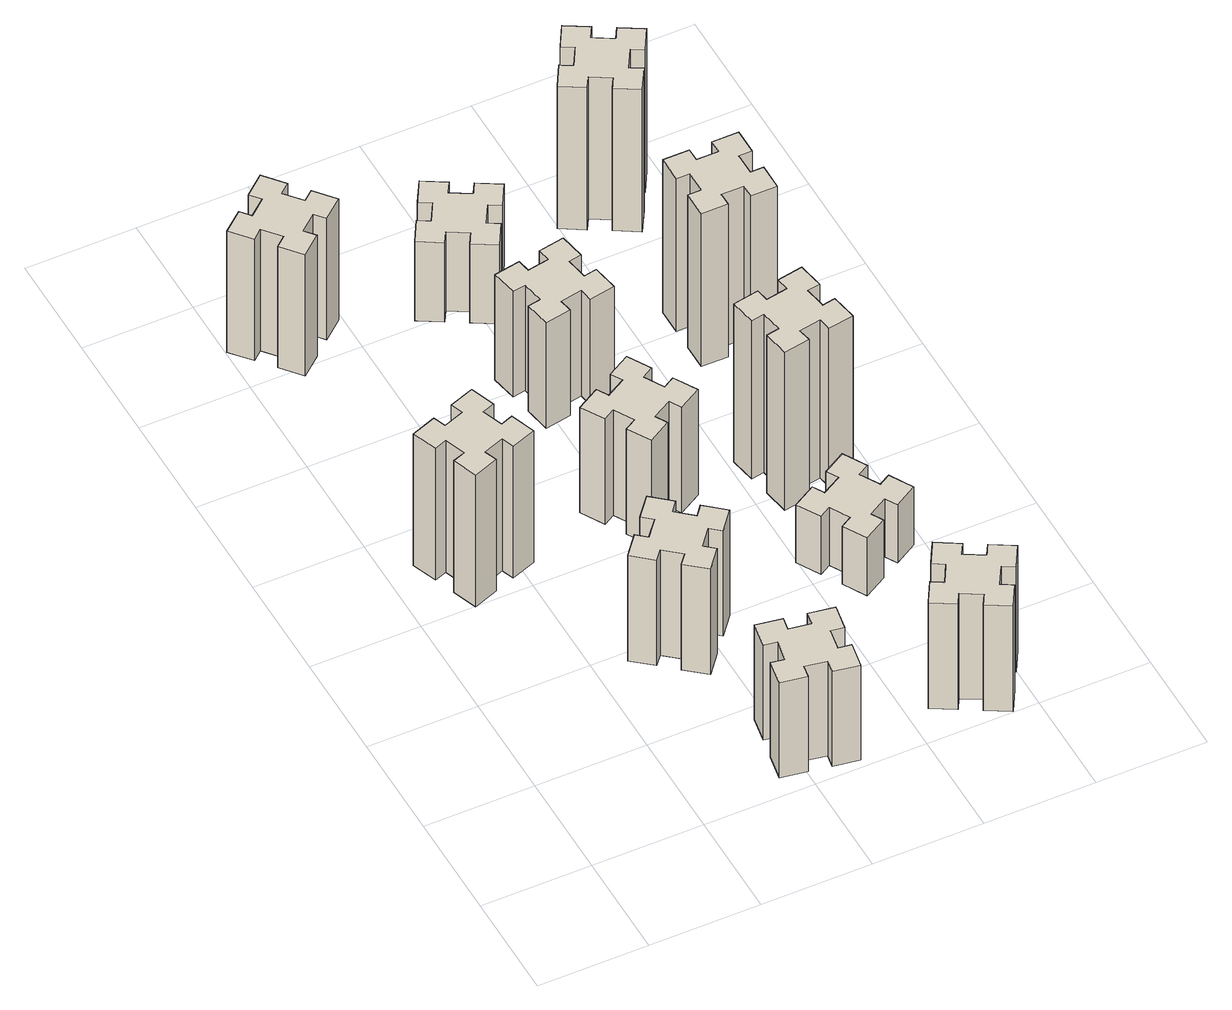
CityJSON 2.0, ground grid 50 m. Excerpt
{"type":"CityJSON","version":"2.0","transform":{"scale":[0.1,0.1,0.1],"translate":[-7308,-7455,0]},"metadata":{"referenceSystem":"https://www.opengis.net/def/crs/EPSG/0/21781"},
"CityObjects":{
"building1":{"type":"Building","attributes":{"class":"1000","function":"1000","usage":"1000","yearOfConstruction":2016,"roofType":"1000","measuredHeight":75,"storeysAboveGround":30,"storeysBelowGround":0},"geometry":[{"type":"Solid","lod":"1","boundaries":[[[[0,1,2,3,4,5,6,7,8,9,10,11,12,13,14,15,16,17,18,19]],[[17,16,20,21]],[[16,15,22,20]],[[15,14,23,22]],[[14,13,24,23]],[[13,12,25,24]],[[12,11,26,25]],[[11,10,27,26]],[[10,9,28,27]],[[9,8,29,28]],[[8,7,30,29]],[[7,6,31,30]],[[6,5,32,31]],[[5,4,33,32]],[[4,3,34,33]],[[3,2,35,34]],[[2,1,36,35]],[[1,0,37,36]],[[0,19,38,37]],[[19,18,39,38]],[[18,17,21,39]],[[24,25,26,27,28,29,30,31,32,33,34,35,36,37,38,39,21,20,22,23]]]]}]},
"building2":{"type":"Building","attributes":{"class":"1000","function":"1000","usage":"1000","yearOfConstruction":2016,"roofType":"1000","measuredHeight":54,"storeysAboveGround":30,"storeysBelowGround":0},"geometry":[{"type":"Solid","lod":"1","boundaries":[[[[40,41,42,43,44,45,46,47,48,49,50,51,52,53,54,55,56,57,58,59]],[[57,56,60,61]],[[56,55,62,60]],[[55,54,63,62]],[[54,53,64,63]],[[53,52,65,64]],[[52,51,66,65]],[[51,50,67,66]],[[50,49,68,67]],[[49,48,69,68]],[[48,47,70,69]],[[47,46,71,70]],[[46,45,72,71]],[[45,44,73,72]],[[44,43,74,73]],[[43,42,75,74]],[[42,41,76,75]],[[41,40,77,76]],[[40,59,78,77]],[[59,58,79,78]],[[58,57,61,79]],[[64,65,66,67,68,69,70,71,72,73,74,75,76,77,78,79,61,60,62,63]]]]}]},
"building3":{"type":"Building","attributes":{"class":"1000","function":"1000","usage":"1000","yearOfConstruction":2016,"roofType":"1000","measuredHeight":60,"storeysAboveGround":30,"storeysBelowGround":0},"geometry":[{"type":"Solid","lod":"1","boundaries":[[[[80,81,82,83,84,85,86,87,88,89,90,91,92,93,94,95,96,97,98,99]],[[97,96,100,101]],[[96,95,102,100]],[[95,94,103,102]],[[94,93,104,103]],[[93,92,105,104]],[[92,91,106,105]],[[91,90,107,106]],[[90,89,108,107]],[[89,88,109,108]],[[88,87,110,109]],[[87,86,111,110]],[[86,85,112,111]],[[85,84,113,112]],[[84,83,114,113]],[[83,82,115,114]],[[82,81,116,115]],[[81,80,117,116]],[[80,99,118,117]],[[99,98,119,118]],[[98,97,101,119]],[[104,105,106,107,108,109,110,111,112,113,114,115,116,117,118,119,101,100,102,103]]]]}]},
"building4":{"type":"Building","attributes":{"class":"1000","function":"1000","usage":"1000","yearOfConstruction":2016,"roofType":"1000","measuredHeight":69,"storeysAboveGround":30,"storeysBelowGround":0},"geometry":[{"type":"Solid","lod":"1","boundaries":[[[[120,121,122,123,124,125,126,127,128,129,130,131,132,133,134,135,136,137,138,139]],[[137,136,140,141]],[[136,135,142,140]],[[135,134,143,142]],[[134,133,144,143]],[[133,132,145,144]],[[132,131,146,145]],[[131,130,147,146]],[[130,129,148,147]],[[129,128,149,148]],[[128,127,150,149]],[[127,126,151,150]],[[126,125,152,151]],[[125,124,153,152]],[[124,123,154,153]],[[123,122,155,154]],[[122,121,156,155]],[[121,120,157,156]],[[120,139,158,157]],[[139,138,159,158]],[[138,137,141,159]],[[144,145,146,147,148,149,150,151,152,153,154,155,156,157,158,159,141,140,142,143]]]]}]},
"building5":{"type":"Building","attributes":{"class":"1000","function":"1000","usage":"1000","yearOfConstruction":2016,"roofType":"1000","measuredHeight":60,"storeysAboveGround":30,"storeysBelowGround":0},"geometry":[{"type":"Solid","lod":"1","boundaries":[[[[160,161,162,163,164,165,166,167,168,169,170,171,172,173,174,175,176,177,178,179]],[[177,176,180,181]],[[176,175,182,180]],[[175,174,183,182]],[[174,173,184,183]],[[173,172,185,184]],[[172,171,186,185]],[[171,170,187,186]],[[170,169,188,187]],[[169,168,189,188]],[[168,167,190,189]],[[167,166,191,190]],[[166,165,192,191]],[[165,164,193,192]],[[164,163,194,193]],[[163,162,195,194]],[[162,161,196,195]],[[161,160,197,196]],[[160,179,198,197]],[[179,178,199,198]],[[178,177,181,199]],[[184,185,186,187,188,189,190,191,192,193,194,195,196,197,198,199,181,180,182,183]]]]}]},
"building6":{"type":"Building","attributes":{"class":"1000","function":"1000","usage":"1000","yearOfConstruction":2016,"roofType":"1000","measuredHeight":60,"storeysAboveGround":30,"storeysBelowGround":0},"geometry":[{"type":"Solid","lod":"1","boundaries":[[[[200,201,202,203,204,205,206,207,208,209,210,211,212,213,214,215,216,217,218,219]],[[217,216,220,221]],[[216,215,222,220]],[[215,214,223,222]],[[214,213,224,223]],[[213,212,225,224]],[[212,211,226,225]],[[211,210,227,226]],[[210,209,228,227]],[[209,208,229,228]],[[208,207,230,229]],[[207,206,231,230]],[[206,205,232,231]],[[205,204,233,232]],[[204,203,234,233]],[[203,202,235,234]],[[202,201,236,235]],[[201,200,237,236]],[[200,219,238,237]],[[219,218,239,238]],[[218,217,221,239]],[[224,225,226,227,228,229,230,231,232,233,234,235,236,237,238,239,221,220,222,223]]]]}]},
"building7":{"type":"Building","attributes":{"class":"1000","function":"1000","usage":"1000","yearOfConstruction":2016,"roofType":"1000","measuredHeight":60,"storeysAboveGround":30,"storeysBelowGround":0},"geometry":[{"type":"Solid","lod":"1","boundaries":[[[[240,241,242,243,244,245,246,247,248,249,250,251,252,253,254,255,256,257,258,259]],[[257,256,260,261]],[[256,255,262,260]],[[255,254,263,262]],[[254,253,264,263]],[[253,252,265,264]],[[252,251,266,265]],[[251,250,267,266]],[[250,249,268,267]],[[249,248,269,268]],[[248,247,270,269]],[[247,246,271,270]],[[246,245,272,271]],[[245,244,273,272]],[[244,243,274,273]],[[243,242,275,274]],[[242,241,276,275]],[[241,240,277,276]],[[240,259,278,277]],[[259,258,279,278]],[[258,257,261,279]],[[264,265,266,267,268,269,270,271,272,273,274,275,276,277,278,279,261,260,262,263]]]]}]},
"building8":{"type":"Building","attributes":{"class":"1000","function":"1000","usage":"1000","yearOfConstruction":2016,"roofType":"1000","measuredHeight":45,"storeysAboveGround":30,"storeysBelowGround":0},"geometry":[{"type":"Solid","lod":"1","boundaries":[[[[280,281,282,283,284,285,286,287,288,289,290,291,292,293,294,295,296,297,298,299]],[[297,296,300,301]],[[296,295,302,300]],[[295,294,303,302]],[[294,293,304,303]],[[293,292,305,304]],[[292,291,306,305]],[[291,290,307,306]],[[290,289,308,307]],[[289,288,309,308]],[[288,287,310,309]],[[287,286,311,310]],[[286,285,312,311]],[[285,284,313,312]],[[284,283,314,313]],[[283,282,315,314]],[[282,281,316,315]],[[281,280,317,316]],[[280,299,318,317]],[[299,298,319,318]],[[298,297,301,319]],[[304,305,306,307,308,309,310,311,312,313,314,315,316,317,318,319,301,300,302,303]]]]}]},
"building9":{"type":"Building","attributes":{"class":"1000","function":"1000","usage":"1000","yearOfConstruction":2016,"roofType":"1000","measuredHeight":33,"storeysAboveGround":30,"storeysBelowGround":0},"geometry":[{"type":"Solid","lod":"1","boundaries":[[[[320,321,322,323,324,325,326,327,328,329,330,331,332,333,334,335,336,337,338,339]],[[337,336,340,341]],[[336,335,342,340]],[[335,334,343,342]],[[334,333,344,343]],[[333,332,345,344]],[[332,331,346,345]],[[331,330,347,346]],[[330,329,348,347]],[[329,328,349,348]],[[328,327,350,349]],[[327,326,351,350]],[[326,325,352,351]],[[325,324,353,352]],[[324,323,354,353]],[[323,322,355,354]],[[322,321,356,355]],[[321,320,357,356]],[[320,339,358,357]],[[339,338,359,358]],[[338,337,341,359]],[[344,345,346,347,348,349,350,351,352,353,354,355,356,357,358,359,341,340,342,343]]]]}]},
"building10":{"type":"Building","attributes":{"class":"1000","function":"1000","usage":"1000","yearOfConstruction":2016,"roofType":"1000","measuredHeight":90,"storeysAboveGround":30,"storeysBelowGround":0},"geometry":[{"type":"Solid","lod":"1","boundaries":[[[[360,361,362,363,364,365,366,367,368,369,370,371,372,373,374,375,376,377,378,379]],[[377,376,380,381]],[[376,375,382,380]],[[375,374,383,382]],[[374,373,384,383]],[[373,372,385,384]],[[372,371,386,385]],[[371,370,387,386]],[[370,369,388,387]],[[369,368,389,388]],[[368,367,390,389]],[[367,366,391,390]],[[366,365,392,391]],[[365,364,393,392]],[[364,363,394,393]],[[363,362,395,394]],[[362,361,396,395]],[[361,360,397,396]],[[360,379,398,397]],[[379,378,399,398]],[[378,377,381,399]],[[384,385,386,387,388,389,390,391,392,393,394,395,396,397,398,399,381,380,382,383]]]]}]},
"building11":{"type":"Building","attributes":{"class":"1000","function":"1000","usage":"1000","yearOfConstruction":2016,"roofType":"1000","measuredHeight":87,"storeysAboveGround":30,"storeysBelowGround":0},"geometry":[{"type":"Solid","lod":"1","boundaries":[[[[400,401,402,403,404,405,406,407,408,409,410,411,412,413,414,415,416,417,418,419]],[[417,416,420,421]],[[416,415,422,420]],[[415,414,423,422]],[[414,413,424,423]],[[413,412,425,424]],[[412,411,426,425]],[[411,410,427,426]],[[410,409,428,427]],[[409,408,429,428]],[[408,407,430,429]],[[407,406,431,430]],[[406,405,432,431]],[[405,404,433,432]],[[404,403,434,433]],[[403,402,435,434]],[[402,401,436,435]],[[401,400,437,436]],[[400,419,438,437]],[[419,418,439,438]],[[418,417,421,439]],[[424,425,426,427,428,429,430,431,432,433,434,435,436,437,438,439,421,420,422,423]]]]}]},
"building12":{"type":"Building","attributes":{"class":"1000","function":"1000","usage":"1000","yearOfConstruction":2016,"roofType":"1000","measuredHeight":81,"storeysAboveGround":30,"storeysBelowGround":0},"geometry":[{"type":"Solid","lod":"1","boundaries":[[[[440,441,442,443,444,445,446,447,448,449,450,451,452,453,454,455,456,457,458,459]],[[457,456,460,461]],[[456,455,462,460]],[[455,454,463,462]],[[454,453,464,463]],[[453,452,465,464]],[[452,451,466,465]],[[451,450,467,466]],[[450,449,468,467]],[[449,448,469,468]],[[448,447,470,469]],[[447,446,471,470]],[[446,445,472,471]],[[445,444,473,472]],[[444,443,474,473]],[[443,442,475,474]],[[442,441,476,475]],[[441,440,477,476]],[[440,459,478,477]],[[459,458,479,478]],[[458,457,461,479]],[[464,465,466,467,468,469,470,471,472,473,474,475,476,477,478,479,461,460,462,463]]]]}]}
},
"vertices":[
[466,1706,0],[432,1800,0],[488,1820,0],[447,1933,0],[334,1892,0],[355,1836,0],[261,1802,0],[240,1858,0],[127,1817,0],[169,1704,0],[225,1725,0],[259,1631,0],[203,1610,0],[244,1497,0],[357,1539,0],[336,1595,0],[430,1629,0],[450,1573,0],[563,1614,0],[522,1727,0],[430,1629,750],[450,1573,750],[336,1595,750],[357,1539,750],[244,1497,750],[203,1610,750],[259,1631,750],[225,1725,750],[169,1704,750],[127,1817,750],[240,1858,750],[261,1802,750],[355,1836,750],[334,1892,750],[447,1933,750],[488,1820,750],[432,1800,750],[466,1706,750],[522,1727,750],[563,1614,750],
[1154,335,0],[1055,352,0],[1066,411,0],[947,432,0],[927,314,0],[986,304,0],[968,205,0],[909,216,0],[888,97,0],[1007,77,0],[1017,136,0],[1115,118,0],[1105,59,0],[1223,38,0],[1244,157,0],[1185,167,0],[1202,265,0],[1261,255,0],[1282,373,0],[1164,394,0],[1202,265,540],[1261,255,540],[1185,167,540],[1244,157,540],[1223,38,540],[1105,59,540],[1115,118,540],[1017,136,540],[1007,77,540],[888,97,540],[909,216,540],[968,205,540],[986,304,540],[927,314,540],[947,432,540],[1066,411,540],[1055,352,540],[1154,335,540],[1164,394,540],[1282,373,540],
[937,866,0],[1002,943,0],[1048,904,0],[1125,996,0],[1033,1073,0],[994,1027,0],[918,1092,0],[956,1138,0],[864,1215,0],[787,1123,0],[833,1084,0],[769,1008,0],[723,1046,0],[646,954,0],[738,877,0],[776,923,0],[853,859,0],[814,813,0],[906,736,0],[983,828,0],[853,859,600],[814,813,600],[776,923,600],[738,877,600],[646,954,600],[723,1046,600],[769,1008,600],[833,1084,600],[787,1123,600],[864,1215,600],[956,1138,600],[918,1092,600],[994,1027,600],[1033,1073,600],[1125,996,600],[1048,904,600],[1002,943,600],[937,866,600],[983,828,600],[906,736,600],
[278,3079,0],[354,3143,0],[393,3097,0],[485,3174,0],[408,3266,0],[362,3228,0],[297,3304,0],[343,3343,0],[266,3435,0],[174,3358,0],[213,3312,0],[136,3247,0],[98,3293,0],[6,3216,0],[83,3124,0],[129,3163,0],[193,3086,0],[147,3048,0],[224,2956,0],[316,3033,0],[193,3086,690],[147,3048,690],[129,3163,690],[83,3124,690],[6,3216,690],[98,3293,690],[136,3247,690],[213,3312,690],[174,3358,690],[266,3435,690],[343,3343,690],[297,3304,690],[362,3228,690],[408,3266,690],[485,3174,690],[393,3097,690],[354,3143,690],[278,3079,690],[316,3033,690],[224,2956,690],
[1206,1727,0],[1156,1814,0],[1208,1844,0],[1148,1948,0],[1044,1888,0],[1074,1836,0],[987,1786,0],[957,1838,0],[853,1778,0],[913,1674,0],[965,1704,0],[1015,1617,0],[963,1587,0],[1023,1483,0],[1127,1543,0],[1097,1595,0],[1184,1645,0],[1214,1593,0],[1318,1653,0],[1258,1757,0],[1184,1645,600],[1214,1593,600],[1097,1595,600],[1127,1543,600],[1023,1483,600],[963,1587,600],[1015,1617,600],[965,1704,600],[913,1674,600],[853,1778,600],[957,1838,600],[987,1786,600],[1074,1836,600],[1044,1888,600],[1148,1948,600],[1208,1844,600],[1156,1814,600],[1206,1727,600],[1258,1757,600],[1318,1653,600],
[1055,2338,0],[1154,2356,0],[1164,2297,0],[1282,2317,0],[1261,2436,0],[1202,2425,0],[1185,2524,0],[1244,2534,0],[1223,2652,0],[1105,2631,0],[1115,2572,0],[1017,2555,0],[1007,2614,0],[888,2593,0],[909,2475,0],[968,2485,0],[986,2387,0],[927,2377,0],[947,2258,0],[1066,2279,0],[986,2387,600],[927,2377,600],[968,2485,600],[909,2475,600],[888,2593,600],[1007,2614,600],[1017,2555,600],[1115,2572,600],[1105,2631,600],[1223,2652,600],[1244,2534,600],[1185,2524,600],[1202,2425,600],[1261,2436,600],[1282,2317,600],[1164,2297,600],[1154,2356,600],[1055,2338,600],[1066,2279,600],[947,2258,600],
[1755,334,0],[1705,247,0],[1653,277,0],[1593,173,0],[1697,113,0],[1727,165,0],[1814,115,0],[1784,63,0],[1888,3,0],[1948,107,0],[1896,137,0],[1946,224,0],[1998,194,0],[2058,298,0],[1954,358,0],[1924,306,0],[1837,356,0],[1867,408,0],[1763,468,0],[1703,364,0],[1837,356,600],[1867,408,600],[1924,306,600],[1954,358,600],[2058,298,600],[1998,194,600],[1946,224,600],[1896,137,600],[1948,107,600],[1888,3,600],[1784,63,600],[1814,115,600],[1727,165,600],[1697,113,600],[1593,173,600],[1653,277,600],[1705,247,600],[1755,334,600],[1703,364,600],[1763,468,600],
[887,3025,0],[974,2975,0],[944,2923,0],[1048,2863,0],[1108,2967,0],[1056,2997,0],[1106,3084,0],[1158,3054,0],[1218,3158,0],[1114,3218,0],[1084,3166,0],[997,3216,0],[1027,3268,0],[923,3328,0],[863,3224,0],[915,3194,0],[865,3107,0],[813,3137,0],[753,3033,0],[857,2973,0],[865,3107,450],[813,3137,450],[915,3194,450],[863,3224,450],[923,3328,450],[1027,3268,450],[997,3216,450],[1084,3166,450],[1114,3218,450],[1218,3158,450],[1158,3054,450],[1106,3084,450],[1056,2997,450],[1108,2967,450],[1048,2863,450],[944,2923,450],[974,2975,450],[887,3025,450],[857,2973,450],[753,3033,450],
[1846,1087,0],[1796,1174,0],[1848,1204,0],[1788,1308,0],[1684,1248,0],[1714,1196,0],[1627,1146,0],[1597,1198,0],[1493,1138,0],[1553,1034,0],[1605,1064,0],[1655,977,0],[1603,947,0],[1663,843,0],[1767,903,0],[1737,955,0],[1824,1005,0],[1854,953,0],[1958,1013,0],[1898,1117,0],[1824,1005,330],[1854,953,330],[1737,955,330],[1767,903,330],[1663,843,330],[1603,947,330],[1655,977,330],[1605,1064,330],[1553,1034,330],[1493,1138,330],[1597,1198,330],[1627,1146,330],[1714,1196,330],[1684,1248,330],[1788,1308,330],[1848,1204,330],[1796,1174,330],[1846,1087,330],[1898,1117,330],[1958,1013,330],
[1755,1732,0],[1657,1715,0],[1647,1774,0],[1528,1753,0],[1549,1635,0],[1608,1645,0],[1626,1547,0],[1567,1537,0],[1587,1418,0],[1706,1439,0],[1695,1498,0],[1794,1516,0],[1804,1457,0],[1922,1477,0],[1901,1596,0],[1842,1585,0],[1825,1684,0],[1884,1694,0],[1863,1812,0],[1745,1791,0],[1825,1684,900],[1884,1694,900],[1842,1585,900],[1901,1596,900],[1922,1477,900],[1804,1457,900],[1794,1516,900],[1695,1498,900],[1706,1439,900],[1587,1418,900],[1567,1537,900],[1626,1547,900],[1608,1645,900],[1549,1635,900],[1528,1753,900],[1647,1774,900],[1657,1715,900],[1755,1732,900],[1745,1791,900],[1863,1812,900],
[1875,2565,0],[1775,2565,0],[1775,2625,0],[1655,2625,0],[1655,2505,0],[1715,2505,0],[1715,2405,0],[1655,2405,0],[1655,2285,0],[1775,2285,0],[1775,2345,0],[1875,2345,0],[1875,2285,0],[1995,2285,0],[1995,2405,0],[1935,2405,0],[1935,2505,0],[1995,2505,0],[1995,2625,0],[1875,2625,0],[1935,2505,870],[1995,2505,870],[1935,2405,870],[1995,2405,870],[1995,2285,870],[1875,2285,870],[1875,2345,870],[1775,2345,870],[1775,2285,870],[1655,2285,870],[1655,2405,870],[1715,2405,870],[1715,2505,870],[1655,2505,870],[1655,2625,870],[1775,2625,870],[1775,2565,870],[1875,2565,870],[1875,2625,870],[1995,2625,870],
[1627,3225,0],[1714,3175,0],[1684,3123,0],[1788,3063,0],[1848,3167,0],[1796,3197,0],[1846,3284,0],[1898,3254,0],[1958,3358,0],[1854,3418,0],[1824,3366,0],[1737,3416,0],[1767,3468,0],[1663,3528,0],[1603,3424,0],[1655,3394,0],[1605,3307,0],[1553,3337,0],[1493,3233,0],[1597,3173,0],[1605,3307,810],[1553,3337,810],[1655,3394,810],[1603,3424,810],[1663,3528,810],[1767,3468,810],[1737,3416,810],[1824,3366,810],[1854,3418,810],[1958,3358,810],[1898,3254,810],[1846,3284,810],[1796,3197,810],[1848,3167,810],[1788,3063,810],[1684,3123,810],[1714,3175,810],[1627,3225,810],[1597,3173,810],[1493,3233,810]
]}
